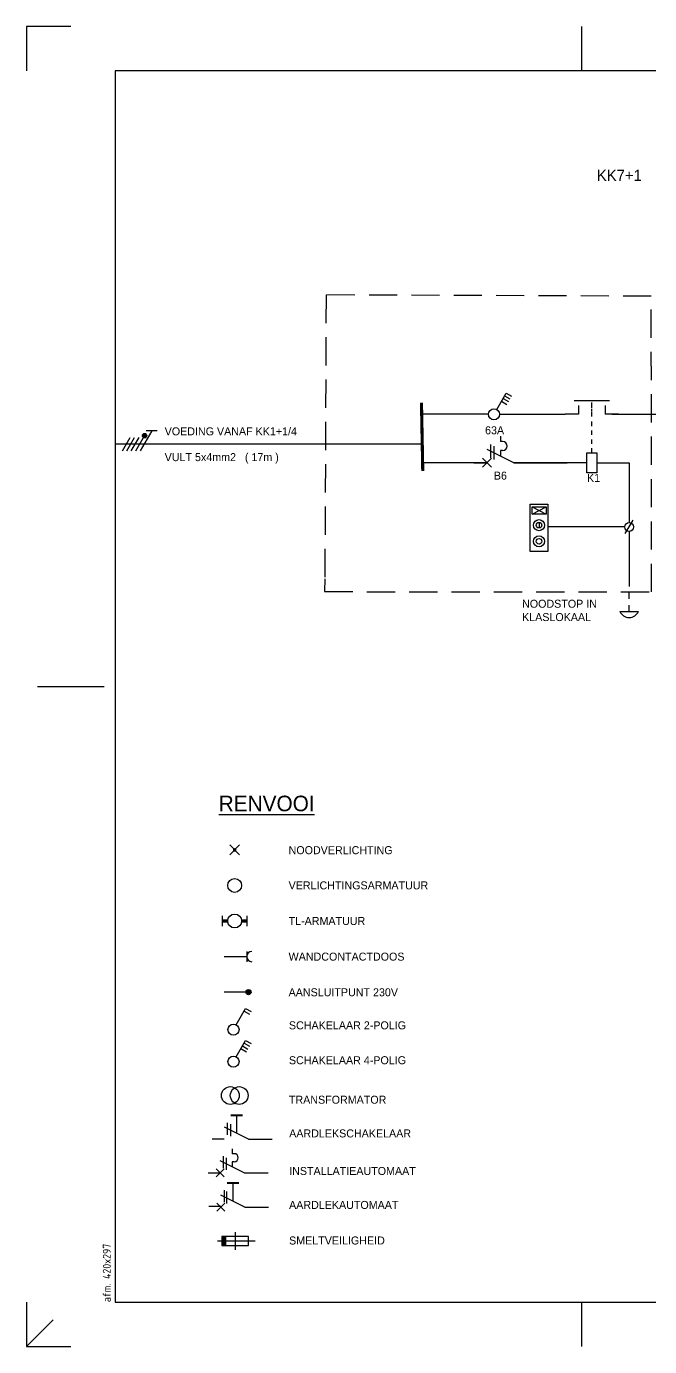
# Model space of a CAD drawing. Header units: millimetres. Extents: x 0 to 420, y 0 to 297.
# Drawn here: x 0 to 140.2, y 0 to 297 of the extents above; entities that cross this region are included whole.
import ezdxf
from ezdxf.enums import TextEntityAlignment as Align

# ---------------------------------------------------------------- set-up
doc = ezdxf.new("R2010")
doc.units = ezdxf.units.MM
doc.linetypes.add('HIDDEN', pattern=[9.525, 6.35, -3.175])
doc.linetypes.add('STABI11', pattern=[2, 1, -1])
doc.layers.get('0').update_dxf_attribs({"linetype": 'CONTINUOUS'})
for name, color, linetype in [('00att018', 1, 'CONTINUOUS'), ('00kad018', 1, 'CONTINUOUS'), ('00kad070', 5, 'CONTINUOUS'), ('BL$2----_KADER', 7, 'CONTINUOUS'), ('EL$1----', 3, 'CONTINUOUS'), ('EL$1----_KK7+1', 3, 'CONTINUOUS')]:
    doc.layers.add(name, color=color, linetype=linetype)
doc.styles.add('BURO-018', font='BUROFONT', dxfattribs={"height": 1.8})
doc.styles.add('BURO-035', font='BUROFONT.shx', dxfattribs={"height": 3.5})
doc.styles.add('ISO', font='isocp.shx')

# ---------------------------------------------------------------- blocks, each defined once
blk = doc.blocks.new('a3-windesheim-hor')
at = {"layer": '00kad018', "color": 1}
for p, q in [((0, 297), (0, 287)), ((10, 297), (0, 297)), ((125, 287), (125, 297)), ((2.5, 148.5), (17.5, 148.5)), ((0, 10), (0, 0)), ((125, 0), (125, 10)), ((0, 0), (6, 6)), ((0, 0), (10, 0))]:
    blk.add_line(p, q, dxfattribs=at)
at = {"layer": '00kad070', "color": 5}
for p, q in [((20, 287), (20, 10)), ((410, 287), (20, 287)), ((20, 10), (410, 10))]:
    blk.add_line(p, q, dxfattribs=at)
at = {"layer": '00att018', "color": 1, "style": 'ISO'}
blk.add_text('afm. 420x297', height=1.8, rotation=90, dxfattribs=at).set_placement((19, 10))
blk = doc.blocks.new('RENV_DION')
at = {"layer": 'EL$1----', "linetype": 'Continuous'}
for p, q in [((485.12, 256.64), (487.32, 254.44)), ((487.32, 256.64), (485.12, 254.44)), ((483.5, 238.37), (483.5, 240.7)), ((488.94, 240.7), (488.94, 238.37)), ((488.94, 232.7), (488.94, 230.37)), ((483.89, 231.54), (488.94, 231.54)), ((489.33, 223.54), (483.89, 223.54)), ((486.57, 208.98), (488.69, 212.65)), ((487.99, 211.43), (489.2, 210.73)), ((488.34, 212.04), (489.55, 211.34)), ((488.69, 212.65), (489.9, 211.95)), ((487.64, 210.83), (488.85, 210.13)), ((489.35, 190.42), (483.95, 193.12)), ((484.62, 191.43), (484.62, 194.13)), ((485.3, 193.8), (485.3, 191.1)), ((486.65, 195.82), (486.65, 191.77)), ((485.66, 188.31), (485.66, 187.19)), ((486.11, 187.19), (485.66, 187.19)), ((488.36, 182.91), (482.96, 185.61)), ((483.63, 186.63), (483.63, 183.93)), ((484.31, 186.29), (484.31, 183.59)), ((486.11, 185.39), (485.66, 185.39)), ((485.66, 185.39), (485.66, 184.26)), ((480.26, 182.91), (482.96, 182.91)), ((482.06, 183.81), (483.86, 182.01)), ((483.86, 183.81), (482.06, 182.01)), ((488.36, 182.91), (493.76, 182.91)), ((485.84, 180.58), (485.84, 176.53)), ((484.04, 176.08), (482.24, 174.28)), ((482.24, 176.08), (484.04, 174.28)), ((488.54, 175.18), (483.14, 177.88)), ((486.31, 169.57), (486.31, 165.57)), ((482.39, 167.57), (490.81, 167.57)), ((489.31, 168.57), (483.31, 168.57)), ((483.31, 168.57), (483.31, 166.57)), ((483.31, 166.57), (489.31, 166.57)), ((489.31, 166.57), (489.31, 168.57))]:
    blk.add_line(p, q, dxfattribs=at)
at = {"layer": 'EL$1----', "color": 3, "linetype": 'Continuous'}
for p, q in [((486.57, 216.18), (488.69, 219.85)), ((488.69, 219.85), (489.9, 219.15)), ((488.34, 219.25), (489.55, 218.55))]:
    blk.add_line(p, q, dxfattribs=at)
at = {"layer": 'EL$1----'}
for p, q in [((483.86, 190.42), (481.16, 190.42)), ((489.35, 190.42), (494.66, 190.42)), ((483.9, 176.31), (483.9, 179.01)), ((484.49, 175.97), (484.49, 178.67)), ((483.14, 175.29), (480.44, 175.29)), ((488.54, 175.18), (493.85, 175.18))]:
    blk.add_line(p, q, dxfattribs=at)
at = {"layer": 'EL$1----', "linetype": 'Continuous'}
for points, const_width in [([(486.41, 255.54, 1), (486.02, 255.54, 1)], 0.389), ([(489.33, 223.83, 1), (489.33, 223.24, 1)], 0.583)]:
    blk.add_lwpolyline(points, format="xyb", close=True, dxfattribs=dict(at, const_width=const_width))
for points, const_width in [([(484.66, 239.54), (483.5, 239.54)], 0.778), ([(487.77, 239.54), (488.94, 239.54)], 0.778), ([(485.3, 195.82), (488, 195.82)], 0.45), ([(484.49, 180.58), (487.19, 180.58)], 0.45)]:
    blk.add_lwpolyline(points, dxfattribs=dict(at, const_width=const_width))
for centre, radius in [((486.22, 247.54), 1.56), ((486.22, 239.54), 1.56), ((489.33, 223.54), 0.583), ((485.95, 207.9), 1.25), ((485.24, 200.27), 2), ((487.24, 200.27), 2)]:
    blk.add_circle(centre, radius, dxfattribs=at)
at = {"layer": 'EL$1----', "color": 3, "linetype": 'Continuous'}
blk.add_circle((485.95, 215.1), 1.25, dxfattribs=at)
at = {"layer": 'EL$1----', "linetype": 'Continuous'}
for centre, radius, start, end in [((490.11, 231.54), 1.17, 90, 270), ((486.11, 186.29), 0.9, 270, 90)]:
    blk.add_arc(centre, radius, start, end, dxfattribs=at)
blk.add_solid([(483.31, 168.57), (484.31, 168.57), (483.31, 166.57), (484.31, 166.57)], dxfattribs=at)
at = {"layer": 'EL$1----', "color": 3, "style": 'BURO-035'}
blk.add_text('%%URENVOOI', height=3.5, dxfattribs=at).set_placement((482.63, 264.23))
at = {"layer": 'EL$1----', "color": 1, "style": 'BURO-018'}
for s, p in [('NOODVERLICHTING', (498.36, 255.47)), ('VERLICHTINGSARMATUUR', (498.36, 247.55)), ('TL-ARMATUUR', (498.36, 239.54)), ('WANDCONTACTDOOS', (498.36, 231.52)), ('AANSLUITPUNT 230V', (498.36, 223.5)), ('SCHAKELAAR 2-POLIG', (498.43, 216.06)), ('SCHAKELAAR 4-POLIG', (498.43, 208.21)), ('TRANSFORMATOR', (498.43, 199.33)), ('AARDLEKSCHAKELAAR', (498.49, 191.75)), ('INSTALLATIEAUTOMAAT', (498.49, 183.3)), ('AARDLEKAUTOMAAT', (498.47, 175.66)), ('SMELTVEILIGHEID', (498.47, 167.66))]:
    blk.add_text(s, height=1.8, dxfattribs=at).set_placement(p, align=Align.MIDDLE_LEFT)
blk = doc.blocks.new('HL3')
at = {"color": 0, "linetype": 'Continuous'}
for p, q in [((-3, 6.98), (-3, 4.48)), ((-3, 5.73), (1.5, 3.13)), ((1.5, 2.13), (-1.5, 3.87)), ((1.5, 1.13), (-1.5, 2.87)), ((1.5, 0.13), (-1.5, 1.87)), ((1.5, -0.87), (-1.5, 0.87))]:
    blk.add_line(p, q, dxfattribs=at)
at = {"color": 0, "linetype": 'Continuous', "const_width": 0.5}
blk.add_lwpolyline([(-1.68, 4.12, 1), (-2.18, 4.12, 1)], format="xyb", close=True, dxfattribs=at)
at = {"color": 0, "linetype": 'Continuous'}
blk.add_circle((-1.93, 4.12), 0.5, dxfattribs=at)
blk = doc.blocks.new('1114A3A')
at = {"color": 0, "linetype": 'Continuous'}
for p, q in [((0.62, 1.08), (2.74, 4.75)), ((2.04, 3.54), (3.25, 2.84)), ((2.39, 4.14), (3.6, 3.44)), ((2.74, 4.75), (3.95, 4.05)), ((1.69, 2.93), (2.9, 2.23))]:
    blk.add_line(p, q, dxfattribs=at)
blk.add_circle((0, 0), 1.25, dxfattribs=at)
at = {"color": 0, "linetype": 'Continuous', "style": 'BURO-018', "flags": 1}
for tag, p in [('E_ID', (0, 0.08)), ('E_MATCODE', (0, -4.92))]:
    blk.add_attdef(tag, p, '', height=1.8, dxfattribs=at)
at = {"color": 0, "linetype": 'Continuous', "style": 'BURO-018'}
blk.add_attdef('E_IGS', text='', height=1.8, dxfattribs=at).set_placement((3, 0.08), align=Align.MIDDLE_LEFT)
blk = doc.blocks.new('A$C6BEE4A7F')
at = {"color": 0, "linetype": 'Continuous'}
for p, q in [((7.91, 3.75), (12.41, 3.75)), ((7.91, 1.5), (7.91, 3.75)), ((7.91, 3), (7.91, 3)), ((10.16, 3.75), (10.16, 5.25)), ((12.41, 3.75), (12.41, 1.5)), ((12.41, 1.5), (7.91, 1.5)), ((10.16, 1.5), (10.16, 0))]:
    blk.add_line(p, q, dxfattribs=at)
at = {"color": 0, "linetype": 'STABI11'}
blk.add_line((7.91, 2.62), (0, 2.62), dxfattribs=at)
blk = doc.blocks.new('M18')
at = {"color": 0, "linetype": 'Continuous'}
for p, q in [((0, 9), (0, 12)), ((-3, 2), (-3, 10)), ((-2, 9), (0, 9)), ((-2, 3), (0, 3)), ((0, 0), (0, 3))]:
    blk.add_line(p, q, dxfattribs=at)
at = {"color": 1, "style": 'BURO-018'}
blk.add_attdef('E_VRIJ1', (-6, 3), '', height=1.8, rotation=90, dxfattribs=at)
at = {"color": 1, "linetype": 'Continuous', "style": 'BURO-018'}
blk.add_attdef('E_IMS', text='', height=1.8, rotation=90, dxfattribs=at).set_placement((3, 3), align=Align.TOP_LEFT)
blk = doc.blocks.new('021308')
at = {"color": 0, "linetype": 'Continuous'}
blk.add_line((-3.5, 1.5), (-3.5, -1.5), dxfattribs=at)
at = {"color": 0, "linetype": 'STABI11'}
blk.add_line((-3.5, 0), (0, 0), dxfattribs=at)
at = {"color": 0, "linetype": 'Continuous'}
blk.add_arc((-2.875, 0), 1.625, 112.61986, 247.38014, dxfattribs=at)
blk = doc.blocks.new('E00511')
at = {"color": 0, "linetype": 'Continuous'}
blk.add_line((-0.87, -1.5), (0.87, 1.5), dxfattribs=at)
at = {"color": 0}
blk.add_circle((0, 0), 1, dxfattribs=at)
blk = doc.blocks.new('B3')
at = {"color": 0, "linetype": 'Continuous'}
for p, q in [((0, 9), (0, 21)), ((0, 9), (-3, 3)), ((-6, 6), (-4.75, 6)), ((-4.75, 6.5), (-4.75, 6)), ((-2.75, 6.5), (-2.75, 6)), ((-2.75, 6), (-1.5, 6)), ((-4.125, 3.75), (-1.125, 3.75)), ((-3.75, 4.5), (-0.75, 4.5)), ((-1, 4), (1, 2)), ((-1, 2), (1, 4)), ((0, 0), (0, 3))]:
    blk.add_line(p, q, dxfattribs=at)
blk.add_arc((-3.75, 6.5), 1, 0, 180, dxfattribs=at)
at = {"color": 1, "style": 'BURO-018'}
blk.add_attdef('E_VRIJ1', (-3, 12), '', height=1.8, rotation=90, dxfattribs=at)
at = {"color": 1, "linetype": 'Continuous', "style": 'BURO-018'}
blk.add_attdef('E_IIA', text='', height=1.8, rotation=90, dxfattribs=at).set_placement((2, 6), align=Align.TOP_CENTER)

msp = doc.modelspace()

# ---------------------------------------------------------------- linework, layer by layer
at = {"layer": 'EL$1----'}
for p, q in [((127.25, 211.18), (127.25, 212.41)), ((127.25, 210.41), (127.25, 210.96)), ((103.97, 209.74), (89.2, 209.74)), ((106.47, 209.74), (121.25, 209.74)), ((127.25, 209.24), (127.25, 210.26)), ((103.67, 198.84), (89.2, 198.84)), ((129.88, 198.84), (135.65, 198.84)), ((113.84, 188.9), (116.95, 187.25)), ((113.84, 187.25), (116.95, 188.9)), ((115.37, 185.41), (115.37, 184.16)), ((135.65, 183.39), (135.65, 171))]:
    msp.add_line(p, q, dxfattribs=at)
at = {"layer": 'EL$1----', "ltscale": 0.2}
for p, q in [((131.75, 209.74), (152.5, 209.74)), ((89.2, 203), (20, 203)), ((124.62, 198.84), (109.67, 198.84)), ((135.65, 198.84), (135.65, 185.39)), ((134.65, 184.39), (117.37, 184.39))]:
    msp.add_line(p, q, dxfattribs=at)
at = {"layer": 'EL$1----', "color": 1, "linetype": 'HIDDEN'}
msp.add_lwpolyline([(140.62, 236.29), (67.45, 236.59), (67.16, 172.73), (67.1, 169.84), (140.7, 169.78)], close=True, dxfattribs=at)
at = {"layer": 'EL$1----', "ltscale": 0.2, "const_width": 0.7}
msp.add_lwpolyline([(89.2, 197), (88.91, 212.32)], dxfattribs=at)
at = {"layer": 'EL$1----', "ltscale": 0.2}
msp.add_lwpolyline([(117.37, 189.5), (117.37, 178.89), (113.37, 178.89), (113.37, 189.5)], close=True, dxfattribs=at)
at = {"layer": 'EL$1----'}
msp.add_lwpolyline([(113.84, 188.9), (116.95, 188.9), (116.95, 187.25), (113.84, 187.25)], close=True, dxfattribs=at)
at = {"layer": 'EL$1----', "ltscale": 0.2}
for centre, radius in [((115.37, 184.79), 1.25), ((115.37, 184.79), 0.625), ((115.37, 181.17), 1.25), ((115.37, 181.17), 0.625)]:
    msp.add_circle(centre, radius, dxfattribs=at)

# ---------------------------------------------------------------- block references
at = {"layer": 'BL$2----_KADER'}
for name, p in [('a3-windesheim-hor', (0, 0)), ('RENV_DION', (-439.35, -143.79))]:
    msp.add_blockref(name, p, dxfattribs=at)
at = {"layer": 'EL$1----'}
ref = msp.add_blockref('1114A3A', (105.22, 209.74), dxfattribs=at)
ref.add_attrib('E_IGS', '63A', dxfattribs={"layer": '0', "color": 1, "linetype": 'Continuous', "height": 1.8, "style": 'BURO-018'}).set_placement((103.22, 206.14), align=Align.MIDDLE_LEFT)
at = {"layer": 'EL$1----', "xscale": -1, "rotation": 90}
msp.add_blockref('M18', (133.25, 209.74), dxfattribs=at)
at = {"layer": 'EL$1----', "ltscale": 0.2, "rotation": 270}
for name, p in [('A$C6BEE4A7F', (124.62, 209)), ('HL3', (22.48, 203))]:
    msp.add_blockref(name, p, dxfattribs=at)
at = {"layer": 'EL$1----'}
msp.add_blockref('E00511', (135.65, 184.39), dxfattribs=at)
at = {"layer": 'EL$1----', "xscale": 1.400000000000006, "yscale": 1.400000000000006, "zscale": 1.400000000000006, "rotation": 90}
msp.add_blockref('021308', (135.65, 170.31), dxfattribs=at)
at = {"layer": 'EL$1----_KK7+1', "rotation": 270}
msp.add_blockref('B3', (100.67, 198.84), dxfattribs=at).add_auto_attribs({'E_IIA': 'B6'})

# ---------------------------------------------------------------- texts
at = {"layer": 'EL$1----', "color": 1, "linetype": 'Continuous', "ltscale": 0.2, "style": 'BURO-018'}
msp.add_text('VOEDING VANAF KK1+1/4', height=1.8, dxfattribs=at).set_placement((31.12, 205))
msp.add_text('VULT 5x4mm2   ( 17m )', height=1.8, dxfattribs=at).set_placement((31.12, 201), align=Align.TOP_LEFT)
at = {"layer": 'EL$1----', "color": 1, "style": 'BURO-018'}
for s, p in [('K1', (126.17, 194.51)), ('NOODSTOP IN', (111.55, 166.22)), ('KLASLOKAAL', (111.55, 163.22))]:
    msp.add_text(s, height=1.8, dxfattribs=at).set_placement(p)
at = {"layer": 'EL$1----_KK7+1', "color": 2, "style": 'BURO-018'}
msp.add_text('KK7+1', height=2.5, dxfattribs=at).set_placement((138.5, 263.5), align=Align.MIDDLE_RIGHT)

doc.saveas('drawing.dxf')
